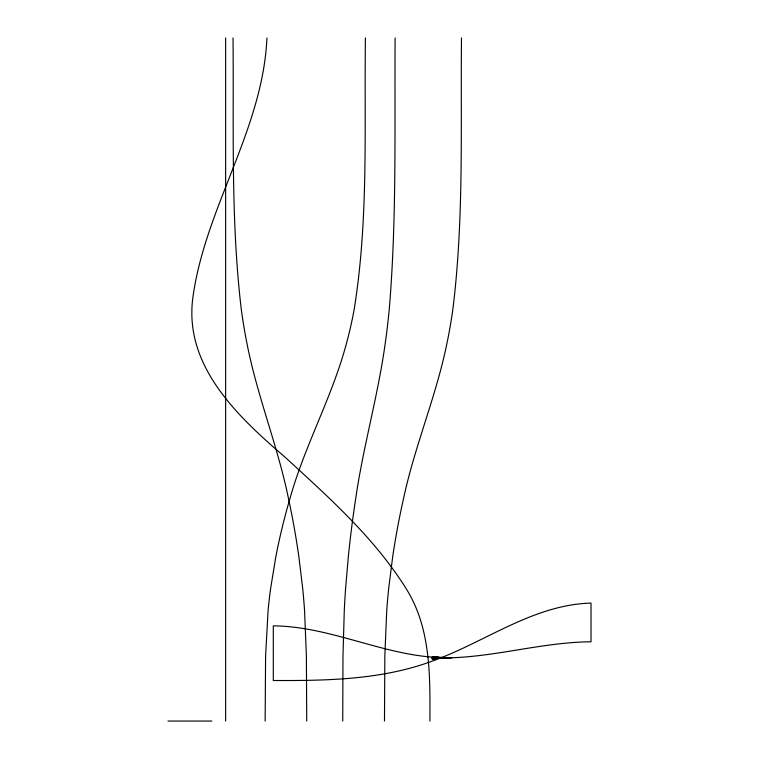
<?xml version="1.0" encoding="UTF-8"?>
<svg xmlns="http://www.w3.org/2000/svg" width="759" height="759" viewBox="0 0 759 759"><rect width="100%" height="100%" fill="white"/><g stroke="black" fill="none" stroke-linecap="round" stroke-linejoin="round"><path stroke-width="1.14" d="M265.138 721.05L265.593 656.061L268.069 610.767A520 516.926 90 0 1 270.612 588.538L275.745 557.248A622.997 619.316 -90 0 1 289.748 499.289C304.625 445.438 332.622 396.293 346.778 342.214A401.283 398.911 -90 0 0 354.178 309.321C368.675 219.674 364.235 128.394 365.411 37.95M342.736 721.05L342.973 656.061L344.273 610.767A520 270.024 90 0 1 345.592 588.538L348.277 557.248A622.997 323.514 -90 0 1 355.591 499.289C363.163 446.482 378.219 395.088 385.382 342.214A401.283 208.374 -90 0 0 389.244 309.321C396.843 219.085 394.49 128.404 395.116 37.95M384.481 721.05L384.832 656.061L386.729 610.767A520 396.966 -90 0 1 388.684 588.538L392.621 557.248A622.997 475.589 -90 0 1 403.38 499.289C414.642 446.007 436.491 395.638 447.174 342.214A401.283 306.332 -90 0 0 452.857 309.321C464.005 219.342 460.571 128.404 461.481 37.95M266.931 37.95C262.908 129.277 205.376 207.302 192.976 296.883C183.232 365.857 237.994 416.795 285.337 457.402C329.008 497.591 374.348 537.78 406.074 588.538C430.979 627.978 430.116 676.155 429.898 721.05M442.089 657.417L432.165 659.154L442.089 657.474L432.165 658.252L442.089 657.56L432.165 657.427L452.022 657.636C390.562 659.713 334.491 626.374 273.297 625.862L273.297 680.5C326.683 680.719 381.464 679.912 432.165 661.146C485.124 642.209 532.979 604.714 591.024 603.082L591.024 641.791C537.6 642.199 485.798 660.302 432.165 657.655L452.022 657.541M167.976 721.05L211.827 721.05M432.165 657.209L442.089 657.645L432.165 657.93L442.089 657.569L432.165 657.209L442.089 657.645L432.165 658.091L442.089 657.569L432.165 657.18M306.731 721.05L306.389 656.061L304.568 610.767A520 379.946 90 0 0 302.708 588.538L298.932 557.248A622.997 455.201 -90 0 0 288.638 499.289C277.879 446.083 256.931 395.553 246.722 342.214A401.283 293.202 -90 0 1 241.286 309.321C230.603 219.304 233.905 128.404 233.022 37.95M225.632 37.95L225.632 721.05M442.089 657.474L432.165 658.423L442.089 657.541M442.089 657.626L432.165 657.341L442.089 657.626"/></g></svg>
